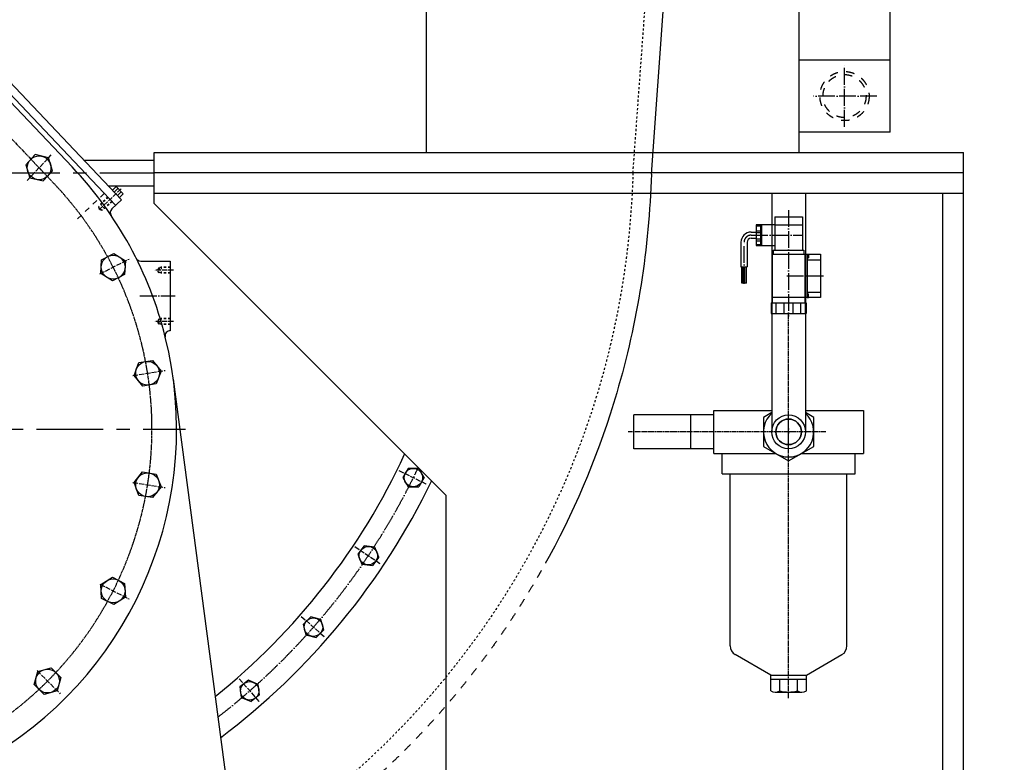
# Model space of a CAD drawing. Header units: millimetres. Extents: x -186 to 966092, y 1050 to 737262.
# Drawn here: x 218649 to 254667, y 85969 to 112915 of the extents above; entities that cross this region are included whole.
import ezdxf

# ---------------------------------------------------------------- set-up
doc = ezdxf.new("R2010")
doc.units = ezdxf.units.MM
doc.header["$LTSCALE"] = 25.4
for name, pattern in [('ACAD_ISO04W100', [30, 24, -3, 0, -3]), ('CENTER', [50.8, 31.75, -6.35, 6.35, -6.35]), ('CHAIN', [0.7087, 0.4724, -0.0591, 0.1181, -0.0591]), ('EB_DASH', [6, 3, -3])]:
    doc.linetypes.add(name, pattern=pattern)
doc.layers.get('Defpoints').update_dxf_attribs({"lineweight": 5})
doc.layers.add('CAXA1', color=5, linetype='CENTER', lineweight=5)
doc.styles.add('Roman', font='arial.ttf')
doc.styles.get("Standard").update_dxf_attribs({"font": 'arial.ttf'})
doc.dimstyles.new('ISO-25', dxfattribs={"dimscale": 30, "dimtxt": 38.1, "dimasz": 38.1, "dimexe": 50.8, "dimexo": 50.8, "dimgap": 15.875, "dimtad": 1, "dimtih": 1, "dimtoh": 1, "dimdec": 1, "dimlfac": 0.03937, "dimdsep": 46, "dimtxsty": 'Standard', "dimcen": 63.5, "dimclrd": 7, "dimclre": 7, "dimclrt": 7, "dimadec": 0, "dimazin": 0, "dimtfac": 1, "dimtdec": 1, "dimtmove": 0, "dimatfit": 3, "dimfxl": 25.4, "dimlwd": 5, "dimlwe": 5, "dimarcsym": 0})

# ---------------------------------------------------------------- blocks, each defined once
blk = doc.blocks.new('*D254')
at = {"color": 7, "linetype": 'Continuous', "lineweight": 5, "transparency": 16777216}
for p, q in [((256744, 241413), (275679, 241413)), ((274155, 239889), (274155, 164486)), ((274155, 66248), (274155, 158087)), ((238206, 64724), (275679, 64724))]:
    blk.add_line(p, q, dxfattribs=at)
at = {"color": 7, "transparency": 16777216}
for points in [[(273901, 239889), (274409, 239889), (274155, 241413)], [(273901, 66248), (274409, 66248), (274155, 64724)]]:
    blk.add_solid(points, dxfattribs=at)
at = {"layer": 'Defpoints', "color": 0, "transparency": 16777216}
for p in [(255220, 241413), (274155, 241413), (236682, 64724)]:
    blk.add_point(p, dxfattribs=at)
at = {"color": 7, "lineweight": 5, "transparency": 16777216, "insert": (274155, 161286), "char_height": 5334, "attachment_point": 5, "style": 'Roman'}
blk.add_mtext('6956', dxfattribs=at)

msp = doc.modelspace()

# ---------------------------------------------------------------- linework, layer by layer
at = {"color": 7, "lineweight": 5}
for p, q in [((233414.06, 108102.36), (233414.06, 151237.65)), ((246931.85, 108102.36), (246931.85, 151237.65)), ((250233.61, 108843.57), (250233.61, 150868.29)), ((241571.49, 107309.83), (243396.79, 132273)), ((215901.9, 112475.38), (220543.49, 107579.38)), ((216572.6, 112038.17), (222124.26, 106182.21)), ((216788.49, 112242.84), (222340.15, 106386.88)), ((250233.61, 111451.56), (246931.85, 111451.56)), ((250233.61, 108843.57), (246931.85, 108843.57)), ((223519.64, 108102.36), (252896.26, 108102.36)), ((223519.64, 106243.08), (223519.64, 108102.36)), ((252896.26, 74077.53), (252896.26, 108102.36)), ((220978.21, 107823.46), (223519.64, 107823.46)), ((252896.26, 107358.64), (223519.64, 107358.64)), ((221859.55, 106893.82), (223519.64, 106893.82)), ((222142.49, 106865.61), (222007.56, 106737.69)), ((222075.86, 106665.65), (222210.79, 106793.57)), ((222142.49, 106865.61), (222398.33, 106595.75)), ((222195.1, 106539.88), (222330.03, 106667.8)), ((252896.26, 106614.93), (223519.64, 106614.93)), ((245938.91, 106614.93), (245938.91, 97959.01)), ((247166.03, 106614.93), (247166.03, 97959.01)), ((252152.55, 77796.09), (252152.55, 106614.93)), ((222340.15, 106386.88), (221987.92, 106052.95)), ((222398.33, 106595.75), (222263.4, 106467.84)), ((223519.64, 106243.08), (234117.56, 95645.15)), ((246050.47, 105768.47), (246050.47, 104857.42)), ((246050.47, 105768.47), (247054.48, 105768.47)), ((247054.48, 105768.47), (247054.48, 104857.42)), ((245195.2, 105210.69), (245381.13, 105210.69)), ((246050.47, 105470.99), (245380.6, 105470.99)), ((245381.13, 105470.99), (245381.13, 105285.39)), ((245381.13, 105470.99), (245381.13, 104727.27)), ((245381.13, 105440.7), (245529.87, 105440.7)), ((245381.13, 105260.94), (245529.87, 105260.94)), ((245381.13, 105190.72), (245529.87, 105190.72)), ((245529.87, 105470.99), (245529.87, 104727.27)), ((245567.05, 105470.99), (245567.05, 104727.27)), ((246050.47, 105470.99), (247054.48, 105470.99)), ((246050.47, 105470.99), (246050.47, 104559.94)), ((247054.48, 105470.99), (247054.48, 104559.94)), ((244823.34, 104838.83), (244823.34, 104474.58)), ((245046.46, 104838.83), (245046.46, 104474.58)), ((245195.2, 104987.57), (245381.13, 104987.57)), ((245381.13, 104963.45), (245529.87, 104963.45)), ((245381.13, 104893.24), (245529.87, 104893.24)), ((244823.34, 104734.88), (244823.34, 103946.78)), ((245046.46, 104734.88), (245046.46, 103946.78)), ((245381.13, 104757.56), (245529.87, 104757.56)), ((245381.13, 104727.27), (246050.47, 104727.27)), ((245994.69, 104559.94), (247110.26, 104559.94)), ((245994.69, 104559.94), (245994.69, 104411.2)), ((247110.26, 104559.94), (247110.26, 104411.2)), ((223036.2, 104160.68), (224109.15, 104160.68)), ((224109.15, 104160.68), (224109.15, 101632.06)), ((245957.5, 104411.2), (247705.23, 104411.2)), ((245957.5, 104411.2), (245957.5, 102644.88)), ((247147.44, 104411.2), (247147.44, 103128.29)), ((247147.44, 104411.2), (247147.44, 102830.81)), ((247221.81, 104411.2), (247221.81, 102830.81)), ((247221.81, 104403.96), (247277.59, 104403.96)), ((247221.81, 104273.81), (247277.59, 104273.81)), ((247221.81, 104206.68), (247705.23, 104206.68)), ((247277.59, 104403.96), (247277.59, 104273.81)), ((247705.23, 104411.2), (247705.23, 102830.81)), ((224109.15, 103937.57), (224109.15, 103714.45)), ((244823.34, 103946.78), (245046.46, 103946.78)), ((244851.23, 103357.63), (244851.23, 103946.78)), ((244907.01, 103357.63), (244907.01, 103946.78)), ((244962.79, 103357.63), (244962.79, 103946.78)), ((245018.57, 103357.63), (245018.57, 103946.78)), ((244907.01, 103357.63), (244851.23, 103357.63)), ((245018.57, 103357.63), (244907.01, 103357.63)), ((247147.44, 103128.29), (247147.44, 102942.36)), ((247221.81, 103035.33), (247705.23, 103035.33)), ((247705.23, 102830.81), (245957.5, 102830.81)), ((247147.44, 102830.81), (247147.44, 102644.88)), ((247221.81, 102968.19), (247277.59, 102968.19)), ((247221.81, 102838.04), (247277.59, 102838.04)), ((247277.59, 102838.04), (247277.59, 102968.19)), ((245920.32, 102644.88), (247184.63, 102644.88)), ((245920.32, 102644.88), (245920.32, 102254.43)), ((245941.35, 102254.43), (245941.35, 102644.88)), ((246104.66, 102254.43), (246104.66, 102644.88)), ((246388.86, 102254.43), (246388.86, 102644.88)), ((246715.13, 102254.43), (246715.13, 102644.88)), ((246998.07, 102254.43), (246998.07, 102644.88)), ((247163.09, 102254.43), (247163.09, 102644.88)), ((247184.63, 102644.88), (247184.63, 102254.43)), ((245920.32, 102254.43), (247184.63, 102254.43)), ((224219.41, 99867.82), (226666.51, 81280.19)), ((243837.59, 98739.69), (245938.91, 98739.69)), ((243837.65, 98739.55), (245938.91, 98739.55)), ((243838.13, 97177.88), (243838.13, 98739.67)), ((247166.03, 98739.69), (249266.69, 98739.69)), ((247166.03, 98739.55), (248969.16, 98739.55)), ((249266.69, 98739.69), (249266.92, 97177.76)), ((243838.13, 98572.65), (240937.45, 98572.65)), ((240937.45, 97345.53), (240937.45, 98572.65)), ((243001.09, 97345.44), (243001.09, 98572.57)), ((245938.91, 98657.12), (245641.11, 98485.18)), ((245641.11, 98485.18), (245641.11, 97432.83)), ((247463.84, 98485.18), (247166.03, 98657.12)), ((247463.84, 97432.83), (247463.84, 98485.18)), ((243838.13, 97345.53), (240937.45, 97345.53)), ((245641.11, 97432.83), (246552.47, 96906.65)), ((246552.47, 96906.65), (247463.84, 97432.83)), ((243837.26, 97177.9), (246082.95, 97177.9)), ((243837.98, 97177.76), (246083.18, 97177.76)), ((244135.47, 96434.04), (244135.47, 97177.76)), ((247021.76, 97177.76), (249266.92, 97177.76)), ((247022, 97177.9), (248969.16, 97177.9)), ((248969.49, 96434.16), (248969.49, 97177.9)), ((232739.86, 96632.86), (232546.64, 96298.19)), ((233126.31, 96632.86), (232739.86, 96632.86)), ((233319.53, 96298.19), (233126.31, 96632.86)), ((232546.64, 96298.19), (232739.86, 95963.52)), ((233319.53, 96298.19), (233126.31, 95963.52)), ((244135.47, 96434.04), (248969.59, 96434.04)), ((244432.89, 90193.46), (244432.89, 96434.04)), ((248672.11, 90193.46), (248672.11, 96434.04)), ((232739.86, 95963.52), (233126.31, 95963.52)), ((234117.56, 77424.24), (234117.56, 95645.15)), ((231149.64, 93822.35), (230914.39, 93515.76)), ((231532.78, 93771.91), (231149.64, 93822.35)), ((231680.67, 93414.88), (231532.78, 93771.91)), ((230914.39, 93515.76), (231062.28, 93158.74)), ((231680.67, 93414.88), (231445.41, 93108.29)), ((231062.28, 93158.74), (231445.41, 93108.29)), ((229206.18, 91243.45), (228932.92, 90970.19)), ((229579.46, 91143.43), (229206.18, 91243.45)), ((229679.48, 90770.15), (229579.46, 91143.43)), ((228932.92, 90970.19), (229032.94, 90596.92)), ((229679.48, 90770.15), (229406.22, 90496.9)), ((229032.94, 90596.92), (229406.22, 90496.9)), ((245908.46, 89126.89), (244618.88, 89871.43)), ((247196.6, 89126.89), (248486.18, 89871.43)), ((245908.46, 88560.82), (245908.46, 89126.89)), ((245908.46, 89126.89), (247196.6, 89126.89)), ((245908.46, 88978.15), (247196.6, 88978.15)), ((246230.39, 88560.82), (246230.39, 88978.15)), ((246874.57, 88560.82), (246874.57, 88978.15)), ((247196.6, 88560.82), (247196.6, 89126.89)), ((226942.73, 88940.29), (226636.15, 88705.03)), ((226636.15, 88705.03), (226686.59, 88321.9)), ((227299.76, 88792.4), (226942.73, 88940.29)), ((227350.2, 88409.26), (227299.76, 88792.4)), ((226686.59, 88321.9), (227043.62, 88174.01)), ((227350.2, 88409.26), (227043.62, 88174.01)), ((246069.47, 88513.33), (247035.58, 88513.33))]:
    msp.add_line(p, q, dxfattribs=at)
at = {"color": 7, "linetype": 'EB_DASH', "lineweight": 5}
for p, q in [((240903.93, 107358.64), (242856.18, 134057.9)), ((221855.63, 106465.56), (221504.81, 106132.97)), ((221842.84, 106479.05), (221572.98, 106223.22)), ((221983.55, 106330.63), (221632.73, 105998.04)), ((221996.34, 106317.14), (221726.48, 106061.3)), ((221632.73, 105998.04), (221504.81, 106132.97)), ((221505, 106132.62), (221529.91, 106028.66)), ((221632.4, 105998.25), (221529.91, 106028.66)), ((221726.48, 106061.3), (221572.98, 106223.22)), ((223700.11, 103920.83), (223645.36, 103826.01)), ((223700.11, 103731.19), (223645.36, 103826.01)), ((223700.11, 103920.83), (223700.11, 103731.19)), ((224109.15, 103920.83), (223700.11, 103920.83)), ((223774.48, 103937.57), (223774.48, 103714.45)), ((224109.15, 103937.57), (223776.34, 103937.57)), ((224109.15, 103731.19), (223700.11, 103731.19)), ((224109.15, 103714.45), (223776.34, 103714.45)), ((223700.11, 102061.55), (223645.36, 101966.73)), ((223700.11, 101871.91), (223645.36, 101966.73)), ((223700.11, 101871.91), (223700.11, 102061.55)), ((224109.15, 102061.55), (223700.11, 102061.55)), ((223774.48, 101855.17), (223774.48, 102078.29)), ((224109.15, 102078.29), (223776.34, 102078.29)), ((224109.15, 101871.91), (223700.11, 101871.91)), ((224109.15, 101855.17), (223776.34, 101855.17))]:
    msp.add_line(p, q, dxfattribs=at)
at = {"color": 7, "linetype": 'CHAIN', "lineweight": 5, "ltscale": 10}
msp.add_line((215254.24, 111861.37), (219895.83, 106965.37), dxfattribs=at)
at = {"color": 7, "linetype": 'ACAD_ISO04W100', "lineweight": 5}
for p, q in [((248582.73, 109033.27), (248582.73, 111246.52)), ((249759.18, 110147.56), (247456.13, 110147.56)), ((246552.47, 106010.77), (246552.47, 102142.87)), ((244934.9, 103332.52), (244934.9, 104838.83)), ((245195.2, 105099.13), (247054.48, 105099.13)), ((246487.83, 103621), (247816.78, 103621)), ((223009.14, 102896.37), (224287.03, 102896.37)), ((246552.47, 97233.89), (246552.47, 98684.13)), ((246552.47, 97382.63), (246552.47, 98535.38))]:
    msp.add_line(p, q, dxfattribs=at)
at = {"color": 7, "linetype": 'ACAD_ISO04W100', "lineweight": 5, "ltscale": 0.3}
for p, q in [((218915.9, 107082.15), (219790.81, 108020.38)), ((222329.01, 106786.24), (221502.71, 106002.87)), ((221554.43, 103692.36), (222614.68, 104232.58)), ((224220.7, 103826.01), (223533.8, 103826.01)), ((224220.7, 101966.73), (223533.8, 101966.73)), ((222753.42, 100002.25), (223928.71, 100188.4)), ((232405.53, 96558.35), (233414.68, 96060.69)), ((222753.42, 96122.24), (223928.71, 95936.09)), ((230808.44, 93792.12), (231744.01, 93166.99)), ((221554.43, 92432.13), (222614.68, 91891.91)), ((228863.96, 91258.01), (229709.92, 90516.12)), ((219273.82, 89293.13), (220115.23, 88451.72)), ((226605.34, 88999.39), (227347.23, 88153.43))]:
    msp.add_line(p, q, dxfattribs=at)
at = {"color": 7, "linetype": 'EB_DASH', "lineweight": 5, "ltscale": 2.5}
msp.add_line((221714.92, 106613.98), (220651.07, 105605.41), dxfattribs=at)
at = {"color": 7, "linetype": 'CHAIN', "lineweight": 5, "ltscale": 15}
for p, q in [((246552.47, 88289.95), (246552.47, 102254.43)), ((247899.52, 97959.09), (240731.06, 97959.09))]:
    msp.add_line(p, q, dxfattribs=at)
at = {"color": 7, "lineweight": 5}
for points in [[(219006.58, 107180.42), (219491.93, 107067.64), (219832.28, 107431.58), (219687.27, 107908.3), (219201.91, 108021.08), (218861.57, 107657.14)], [(221591.2, 103710.3), (221616.57, 104207.94), (222060.23, 104434.79), (222478.51, 104163.99), (222453.14, 103666.35), (222009.48, 103439.51)], [(222793.93, 100007.95), (222971.84, 100473.39), (223463.88, 100552.04), (223778.02, 100165.24), (223600.11, 99699.8), (223108.06, 99621.15)], [(222793.71, 96115.14), (223106.74, 96502.83), (223599.01, 96425.57), (223778.24, 95960.64), (223465.2, 95572.95), (222972.94, 95650.2)], [(221590.56, 92412.93), (222008.07, 92684.91), (222452.37, 92459.32), (222479.15, 91961.75), (222061.64, 91689.77), (221617.34, 91915.36)], [(219302.24, 89263.71), (219783.37, 89393.36), (220136.21, 89041.51), (220007.92, 88560.02), (219526.8, 88430.37), (219173.96, 88782.22)]]:
    msp.add_lwpolyline(points, close=True, dxfattribs=at)
at = {"color": 7, "linetype": 'EB_DASH', "lineweight": 5, "ltscale": 4}
for radius in [892.45, 780.9]:
    msp.add_circle((248582.73, 110147.56), radius, dxfattribs=at)
at = {"color": 7, "lineweight": 5}
for centre, radius in [((219346.92, 107544.36), 431.53), ((222034.85, 103937.15), 431.53), ((223285.97, 100086.6), 431.53), ((246552.32, 97959.03), 613.56), ((246552.14, 97959.01), 464.82), ((246552.14, 97959.01), 464.82), ((232933.09, 96298.19), 334.67), ((223285.97, 96037.89), 431.53), ((231297.53, 93465.32), 334.67), ((222034.85, 92187.34), 431.53), ((229306.2, 90870.17), 334.67), ((219655.08, 88911.87), 431.53), ((226993.17, 88557.15), 334.67)]:
    msp.add_circle(centre, radius, dxfattribs=at)
for centre, radius, start, end in [((210504.71, 107358.64), 25658.06, 60.859334, 233.038518), ((210504.71, 107358.64), 24356.57, 59.13774, 231.293786), ((210504.71, 98062.24), 13833.04, 13.967963, 43.471999), ((222115.84, 105918.02), 185.93, 133.471999, 214.081215), ((245195.2, 104838.83), 371.86, 90, 180), ((245195.2, 104838.83), 148.74, 90, 180), ((223036.2, 104346.61), 185.93, 206.633119, 270), ((224109.15, 101446.13), 185.93, 90, 193.967963), ((210504.71, 98062.24), 13833.04, 301.613969, 13.967963), ((246552.47, 97959.01), 911.36, 132.31726, 47.68274), ((246552.14, 97959.01), 464.82, 90, 270), ((246552.47, 97959.01), 464.82, 270, 90), ((210504.71, 107358.64), 24356.57, 308.706214, 335.20963), ((210504.71, 107358.64), 25658.06, 306.961482, 334.143353), ((244804.75, 90193.46), 371.86, 180, 240), ((248300.25, 90193.46), 371.86, 300, 360), ((246069.47, 88810.03), 296.7, 237.132768, 302.867232), ((246552.53, 89628.89), 1115.57, 253.221345, 286.778655), ((247035.58, 88810.03), 296.7, 237.132768, 302.867232)]:
    msp.add_arc(centre, radius, start, end, dxfattribs=at)
at = {"color": 7, "linetype": 'CHAIN', "lineweight": 5, "ltscale": 30}
msp.add_arc((210504.71, 107358.64), 25007.32, 60.024666, 232.192735, dxfattribs=at)
at = {"color": 7, "linetype": 'CHAIN', "lineweight": 5, "ltscale": 10}
msp.add_arc((210504.71, 98062.24), 12940.59, 281.939526, 43.471999, dxfattribs=at)
at = {"color": 7, "linetype": 'ACAD_ISO04W100', "lineweight": 5}
for centre, radius, start, end in [((245195.2, 104838.83), 260.3, 90, 180), ((210504.71, 107358.64), 25007.32, 307.807265, 334.661732)]:
    msp.add_arc(centre, radius, start, end, dxfattribs=at)
at = {"color": 7, "linetype": 'EB_DASH', "lineweight": 5}
msp.add_open_spline([(240903.93, 107358.64), (240825.31, 104722.69), (240010.37, 99459.7), (236773.71, 92203.04), (231808.98, 86067.4), (225467.24, 81460.95), (218200.21, 78674.04), (210513.83, 77869.43), (202935.55, 79074.67), (195977.68, 82179.11), (190609.88, 86536.14), (187934.3, 89976.7), (186952.39, 91529.41)], degree=3, knots=[0, 0, 0, 0, 213.36273155, 425.26407187, 635.70350673, 844.6826123, 1052.20035331, 1258.256205, 1462.85174947, 1665.98699439, 1867.66091287, 2015.88668494, 2015.88668494, 2015.88668494, 2015.88668494], dxfattribs=at)
at = {"color": 7, "lineweight": 5}
msp.add_open_spline([(241572.04, 107317.28), (241490.12, 104636.82), (240743.85, 99820.74), (238890.93, 95338.78), (237874.99, 93461.29)], degree=3, knots=[0, 0, 0, 0, 216.95722753, 389.19659486, 389.19659486, 389.19659486, 389.19659486], dxfattribs=at)
at = {"color": 7, "linetype": 'EB_DASH', "lineweight": 5, "ltscale": 4}
msp.add_open_spline([(237874.99, 93461.29), (237578.17, 92916.83), (235984.2, 90162.31), (233579.05, 87186.43), (231132.81, 85001.14), (230474.6, 84449.29)], degree=3, knots=[392.02708135, 392.02708135, 392.02708135, 392.02708135, 433.56903863, 648.71893039, 698.0846263, 698.0846263, 698.0846263, 698.0846263], dxfattribs=at)
at = {"layer": 'CAXA1', "linetype": 'CENTER', "lineweight": 5, "ltscale": 3}
for p, q in [((182840.81, 107358.64), (223519.64, 107358.64)), ((196032.39, 98062.24), (224667.66, 98062.24))]:
    msp.add_line(p, q, dxfattribs=at)

# ---------------------------------------------------------------- dimensions: what is measured, and where the dimension line sits
at = {"color": 7, "lineweight": 5}
dim = msp.add_linear_dim(base=(274154.87, 241412.73), p1=(236682.41, 64724.24), p2=(255220.39, 241412.73), angle=90, dimstyle='ISO-25', override={"dimscale": 30, "dimtxt": 177.8, "dimasz": 50.8, "dimdec": 0, "dimpost": '\\X', "dimtxsty": 'Roman'}, dxfattribs=at)
dim.commit()
dim.dimension.update_dxf_attribs({"geometry": '*D254', "text_midpoint": (274154.87, 161286.41), "dimtype": 160})

doc.saveas('drawing.dxf')
